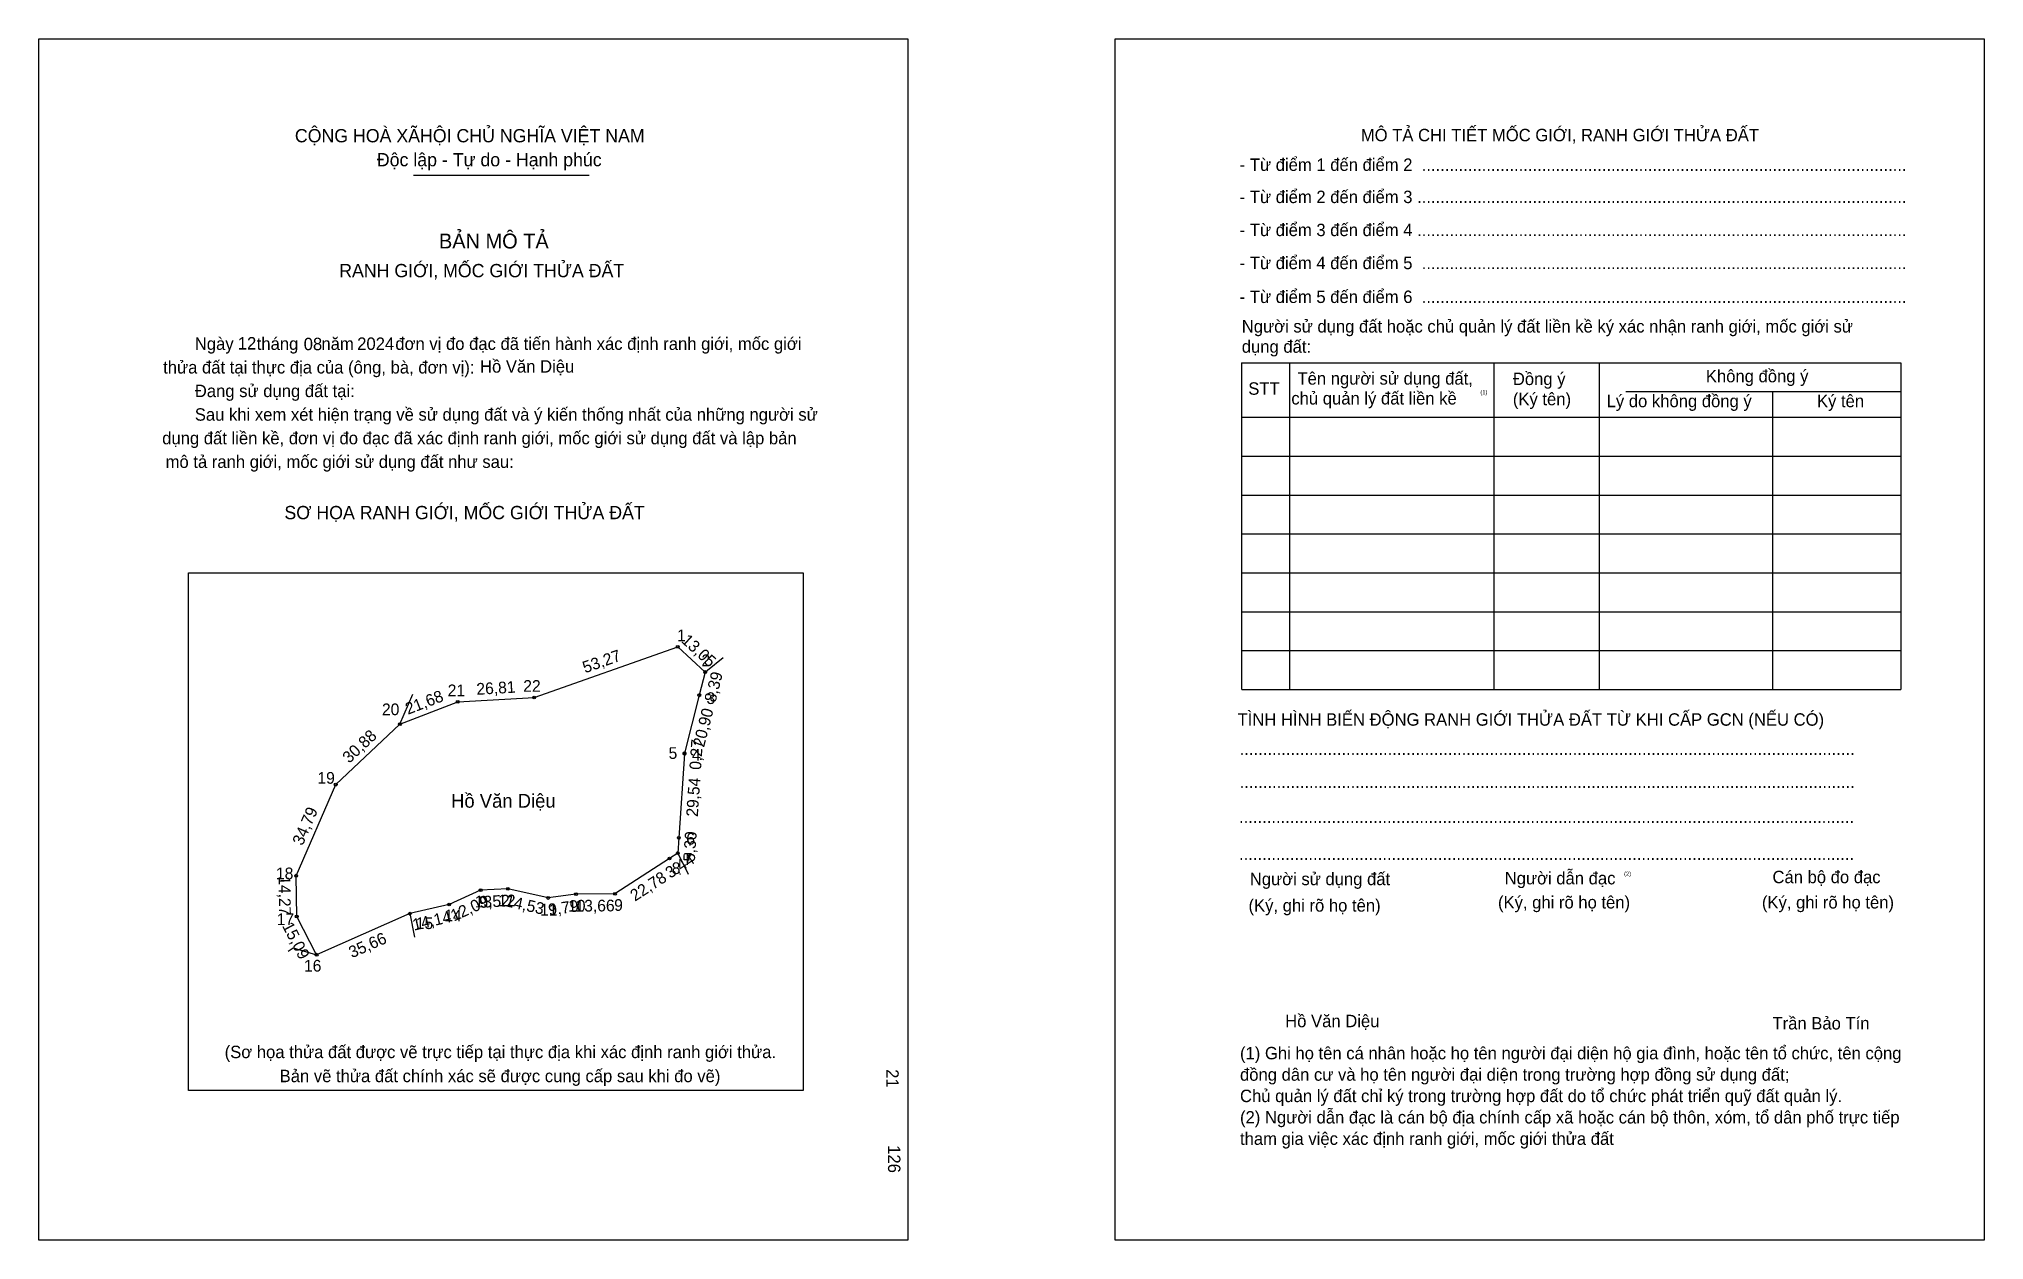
# Model space of a CAD drawing. Extents: x 546906 to 547587, y 1824313 to 1824734.
import ezdxf

# ---------------------------------------------------------------- set-up
doc = ezdxf.new("R2010")
doc.units = 0
for name, color, linetype in [('bmtKhungInTrang1', 7, 'Continuous'), ('bmtKhungInTrang2', 7, 'Continuous'), ('bmtNoiDung', 7, 'Continuous'), ('bmtTemplate', 7, 'Continuous'), ('CanhThua', 7, 'Continuous'), ('ChieuDaiCanhThua', 7, 'Continuous'), ('MocDinhThua', 7, 'Continuous'), ('RauThua', 7, 'Continuous'), ('SoHieuDinhThua', 7, 'Continuous'), ('TenChuSuDung', 7, 'Continuous')]:
    doc.layers.add(name, color=color, linetype=linetype)

msp = doc.modelspace()

# ---------------------------------------------------------------- linework, layer by layer
at = {"layer": 'bmtKhungInTrang1'}
msp.add_lwpolyline([(546906.45, 1824733.94), (547210.67, 1824733.94), (547210.67, 1824313.16), (546906.45, 1824313.16)], close=True, dxfattribs=at)
at = {"layer": 'bmtKhungInTrang2'}
msp.add_lwpolyline([(547283.22, 1824733.94), (547587.44, 1824733.94), (547587.44, 1824313.16), (547283.22, 1824313.16)], close=True, dxfattribs=at)
at = {"layer": 'bmtTemplate'}
for p, q in [((547037.55, 1824686.25), (547099.07, 1824686.25)), ((547344.25, 1824620.44), (547344.25, 1824506.05)), ((547415.82, 1824620.44), (547415.82, 1824506.05)), ((547452.63, 1824620.58), (547452.63, 1824506.05)), ((547558.32, 1824620.44), (547558.32, 1824506.05)), ((547461.97, 1824610.37), (547558.32, 1824610.37)), ((547327.57, 1824601.38), (547558.32, 1824601.38)), ((547327.57, 1824587.76), (547558.32, 1824587.76)), ((547327.57, 1824574.14), (547558.32, 1824574.14)), ((547327.57, 1824560.52), (547558.32, 1824560.52)), ((547327.57, 1824546.91), (547558.32, 1824546.91)), ((547327.57, 1824533.29), (547558.32, 1824533.29)), ((547327.57, 1824519.67), (547558.32, 1824519.67)), ((547327.57, 1824506.05), (547558.32, 1824506.05))]:
    msp.add_line(p, q, dxfattribs=at)
for points in [[(547327.42, 1824620.44), (547558.32, 1824620.44)], [(547327.42, 1824620.44), (547327.42, 1824506.05)], [(547513.41, 1824610.23), (547513.41, 1824506.05)]]:
    msp.add_lwpolyline(points, dxfattribs=at)
msp.add_lwpolyline([(546958.79, 1824365.56), (546958.79, 1824546.89), (547174.05, 1824546.89), (547174.05, 1824365.56)], close=True, dxfattribs=at)
at = {"layer": 'CanhThua'}
for p, q in [((547079.84, 1824503.26), (547130.09, 1824520.95)), ((547130.09, 1824520.95), (547139.72, 1824512.14)), ((547139.72, 1824512.14), (547137.64, 1824504.01)), ((547137.64, 1824504.01), (547132.48, 1824483.76)), ((547032.86, 1824493.88), (547053.07, 1824501.72)), ((547053.07, 1824501.72), (547079.84, 1824503.26)), ((547010.36, 1824472.72), (547032.86, 1824493.88)), ((547132.46, 1824483.49), (547130.47, 1824454.02)), ((547132.48, 1824483.76), (547132.46, 1824483.49)), ((546996.51, 1824440.81), (547010.36, 1824472.72)), ((547130.47, 1824454.02), (547130.11, 1824448.74)), ((547127.23, 1824446.86), (547108.13, 1824434.46)), ((547130.11, 1824448.74), (547127.23, 1824446.86)), ((546996.71, 1824426.54), (546996.51, 1824440.81)), ((547070.6, 1824436.22), (547061.09, 1824435.72)), ((547084.77, 1824433), (547070.6, 1824436.22)), ((547050.08, 1824430.72), (547036.31, 1824427.51)), ((547061.09, 1824435.72), (547050.08, 1824430.72)), ((547094.46, 1824434.36), (547084.77, 1824433)), ((547108.13, 1824434.46), (547094.46, 1824434.36)), ((547003.67, 1824413.14), (546996.71, 1824426.54)), ((547036.31, 1824427.51), (547003.67, 1824413.14))]:
    msp.add_line(p, q, dxfattribs=at)
at = {"layer": 'MocDinhThua'}
for centre in [(547130.09, 1824520.95), (547139.72, 1824512.14), (547137.64, 1824504.01), (547053.07, 1824501.72), (547079.84, 1824503.26), (547032.86, 1824493.88), (547132.46, 1824483.49), (547132.48, 1824483.76), (547010.36, 1824472.72), (547130.47, 1824454.02), (547127.23, 1824446.86), (547130.11, 1824448.74), (546996.51, 1824440.81), (547061.09, 1824435.72), (547070.6, 1824436.22), (547050.08, 1824430.72), (547084.77, 1824433), (547094.46, 1824434.36), (547108.13, 1824434.46), (546996.71, 1824426.54), (547036.31, 1824427.51), (547003.67, 1824413.14)]:
    msp.add_circle(centre, 0.492, dxfattribs=at)
at = {"layer": 'RauThua'}
for p, q in [((547139.72, 1824512.14), (547140.56, 1824512.83)), ((547140.56, 1824512.83), (547146.06, 1824517.27)), ((547032.86, 1824493.88), (547037.36, 1824504.41)), ((547130.11, 1824448.74), (547133.76, 1824441.33)), ((547036.31, 1824427.51), (547037.92, 1824419.27)), ((546993.77, 1824414.41), (546995.46, 1824415.49)), ((546995.46, 1824415.49), (547003.67, 1824413.14))]:
    msp.add_line(p, q, dxfattribs=at)

# ---------------------------------------------------------------- texts
at = {"layer": 'bmtNoiDung'}
for s, height, p in [('12', 4.353, (546976.07, 1824625.13)), ('08', 4.353, (546999.15, 1824624.89)), ('2024', 4.353, (547017.88, 1824624.99)), ('Hồ Văn Diệu', 4.3529, (547060.88, 1824617.04)), ('Hồ Văn Diệu', 4.3529, (547342.76, 1824387.73))]:
    msp.add_text(s, height=height, dxfattribs=at).set_placement(p)
for s, p in [('21', (547203.1, 1824373.05)), ('126', (547203.71, 1824346.41))]:
    msp.add_text(s, height=4.353, rotation=270, dxfattribs=at).set_placement(p)
at = {"layer": 'bmtTemplate'}
for s, height, p in [('CỘNG HOÀ XÃHỘI CHỦ NGHĨA VIỆT NAM', 4.6431, (546996.06, 1824697.7)), ('MÔ TẢ CHI TIẾT MỐC GIỚI, RANH GIỚI THỬA ĐẤT', 4.3512, (547369.24, 1824698.07)), ('Độc lập - Tự do - Hạnh phúc', 4.6431, (547024.77, 1824689.3)), ('- Từ điểm 1 đến điểm 2  .........................................................................................................', 4.35124, (547326.83, 1824687.69)), ('- Từ điểm 2 đến điểm 3 ..........................................................................................................', 4.35124, (547326.83, 1824676.42)), ('- Từ điểm 3 đến điểm 4 ..........................................................................................................', 4.35124, (547326.83, 1824664.84)), ('BẢN MÔ TẢ', 5.223, (547046.51, 1824660.52)), ('RANH GIỚI, MỐC GIỚI THỬA ĐẤT', 4.6431, (547011.58, 1824650.45)), ('- Từ điểm 4 đến điểm 5  .........................................................................................................', 4.35124, (547326.83, 1824653.27)), ('- Từ điểm 5 đến điểm 6  .........................................................................................................', 4.35124, (547326.83, 1824641.42)), ('Người sử dụng đất hoặc chủ quản lý đất liền kề ký xác nhận ranh giới, mốc giới sử', 4.3512, (547327.57, 1824631.07)), ('Ngày     tháng     năm         đơn vị đo đạc đã tiến hành xác định ranh giới, mốc giới ', 4.3529, (546961.03, 1824624.99)), ('dụng đất:', 4.351, (547327.57, 1824623.99)), ('thửa đất tại thực địa của (ông, bà, đơn vị):', 4.3529, (546949.94, 1824616.72)), ('Đang sử dụng đất tại:', 4.3529, (546961.03, 1824608.45)), ('STT', 4.351, (547329.84, 1824609.28)), ('Tên người sử dụng đất,', 4.3512, (547347.06, 1824612.82)), ('Đồng ý', 4.351, (547422.47, 1824612.68)), ('Không đồng ý', 4.3512, (547490.04, 1824613.64)), ('chủ quản lý đất liền kề', 4.3512, (547344.92, 1824605.86)), ('(1)', 1.451, (547411.1, 1824609.44)), ('(Ký tên)', 4.351, (547422.47, 1824605.6)), ('Lý do không đồng ý', 4.3512, (547455.3, 1824604.92)), ('Ký tên', 4.351, (547528.93, 1824604.92)), ('Sau khi xem xét hiện trạng về sử dụng đất và ý kiến thống nhất của những người sử ', 4.3529, (546961.03, 1824600.19)), ('dụng đất liền kề, đơn vị đo đạc đã xác định ranh giới, mốc giới sử dụng đất và lập bản', 4.3529, (546949.61, 1824591.92)), ('mô tả ranh giới, mốc giới sử dụng đất như sau:', 4.3529, (546950.81, 1824583.65)), ('SƠ HỌA RANH GIỚI, MỐC GIỚI THỬA ĐẤT', 4.6431, (546992.4, 1824565.69)), ('TÌNH HÌNH BIẾN ĐỘNG RANH GIỚI THỬA ĐẤT TỪ KHI CẤP GCN (NẾU CÓ)', 4.3512, (547326.09, 1824493.35)), ('.....................................................................................................................................', 4.35777, (547326.83, 1824483.11)), ('.....................................................................................................................................', 4.35777, (547326.83, 1824471.54)), ('.....................................................................................................................................', 4.35777, (547326.6, 1824459.28)), ('.....................................................................................................................................', 4.35777, (547326.6, 1824446.34)), ('Người dẫn đạc', 4.3512, (547419.62, 1824437.77)), ('Cán bộ đo đạc', 4.3512, (547513.36, 1824438.18)), ('Người sử dụng đất', 4.3512, (547330.38, 1824437.49)), ('(2)', 1.451, (547461.41, 1824440.77)), ('(Ký, ghi rõ họ tên)', 4.3512, (547329.93, 1824428.23)), ('(Ký, ghi rõ họ tên)', 4.3512, (547417.26, 1824429.32)), ('(Ký, ghi rõ họ tên)', 4.3512, (547509.66, 1824429.32)), ('Trần Bảo Tín', 4.3512, (547513.36, 1824386.94)), ('(Sơ họa thửa đất được vẽ trực tiếp tại thực địa khi xác định ranh giới thửa.', 4.3529, (546971.48, 1824376.9)), ('(1) Ghi họ tên cá nhân hoặc họ tên người đại diện hộ gia đình, hoặc tên tổ chức, tên cộng', 4.3512, (547326.95, 1824376.48)), ('Bản vẽ thửa đất chính xác sẽ được cung cấp sau khi đo vẽ)', 4.3529, (546990.73, 1824368.48)), ('đồng dân cư và họ tên người đại diện trong trường hợp đồng sử dụng đất;', 4.3512, (547326.95, 1824368.99)), ('Chủ quản lý đất chỉ ký trong trường hợp đất do tổ chức phát triển quỹ đất quản lý.', 4.3512, (547326.95, 1824361.5)), ('(2) Người dẫn đạc là cán bộ địa chính cấp xã hoặc cán bộ thôn, xóm, tổ dân phố trực tiếp', 4.3512, (547326.95, 1824354.01)), ('tham gia việc xác định ranh giới, mốc giới thửa đất', 4.3512, (547326.95, 1824346.52))]:
    msp.add_text(s, height=height, dxfattribs=at).set_placement(p)
at = {"layer": 'ChieuDaiCanhThua'}
for s, rotation, p in [('13,05', 317.5497, (547131.09, 1824522.81)), ('53,27', 19.40167, (547097.65, 1824511.7)), ('8,39', 75.69375, (547143.29, 1824501.29)), ('21,68', 21.21015, (547035.67, 1824497.16)), ('26,81', 3.27963, (547059.72, 1824504.15)), ('20,90', 75.68847, (547139.28, 1824485.56)), ('30,88', 43.24586, (547015.08, 1824479.97)), ('0,27', 86.18593, (547138.24, 1824477.79)), ('29,54', 86.13483, (547137.12, 1824461.34)), ('34,79', 66.53322, (546998.76, 1824451.13)), ('5,30', 86.13847, (547136.06, 1824445.55)), ('3,44', 33.00079, (547127.46, 1824439.69)), ('14,27', 270.81083, (546990.37, 1824440.61)), ('22,78', 33.0014, (547115.13, 1824431.68)), ('12,09', 24.39926, (547051.72, 1824424.72)), ('9,52', 3.03019, (547060.76, 1824429.55)), ('14,53', 347.18385, (547069.46, 1824430.18)), ('9,79', 8.0184, (547085.08, 1824426.84)), ('13,66', 0.39835, (547094.31, 1824428.22)), ('15,09', 297.43591, (546991.49, 1824423.25)), ('14,14', 13.12245, (547037.75, 1824421.54)), ('35,66', 23.76838, (547016.03, 1824411.87))]:
    msp.add_text(s, height=4.098, rotation=rotation, dxfattribs=at).set_placement(p)
at = {"layer": 'SoHieuDinhThua'}
for s, height, p in [('1', 4.1, (547129.84, 1824522.92)), ('2', 4.1, (547138.4, 1824514.19)), ('21', 4.098, (547049.55, 1824503.68)), ('22', 4.098, (547076.01, 1824505.22)), ('3', 4.1, (547140.15, 1824500.95)), ('20', 4.098, (547026.54, 1824497.03)), ('5', 4.1, (547126.89, 1824481.72)), ('4', 4.1, (547135.07, 1824481.07)), ('19', 4.098, (547003.95, 1824473.02)), ('6', 4.1, (547133.09, 1824451.7)), ('18', 4.098, (546989.44, 1824439.56)), ('8', 4.1, (547128, 1824441.38)), ('7', 4.1, (547132.18, 1824444.61)), ('13', 4.098, (547059.01, 1824429.69)), ('12', 4.098, (547067.22, 1824430.09)), ('11', 4.098, (547081.94, 1824426.86)), ('10', 4.098, (547091.72, 1824428.23)), ('9', 4.1, (547107.84, 1824428.49)), ('17', 4.098, (546989.69, 1824423.49)), ('15', 4.098, (547038.4, 1824422.12)), ('14', 4.098, (547048.35, 1824424.79)), ('16', 4.098, (546999.25, 1824407.22))]:
    msp.add_text(s, height=height, dxfattribs=at).set_placement(p)
at = {"layer": 'TenChuSuDung'}
msp.add_text('Hồ Văn Diệu', height=4.8288, dxfattribs=at).set_placement((547050.74, 1824464.63))

doc.saveas('drawing.dxf')
